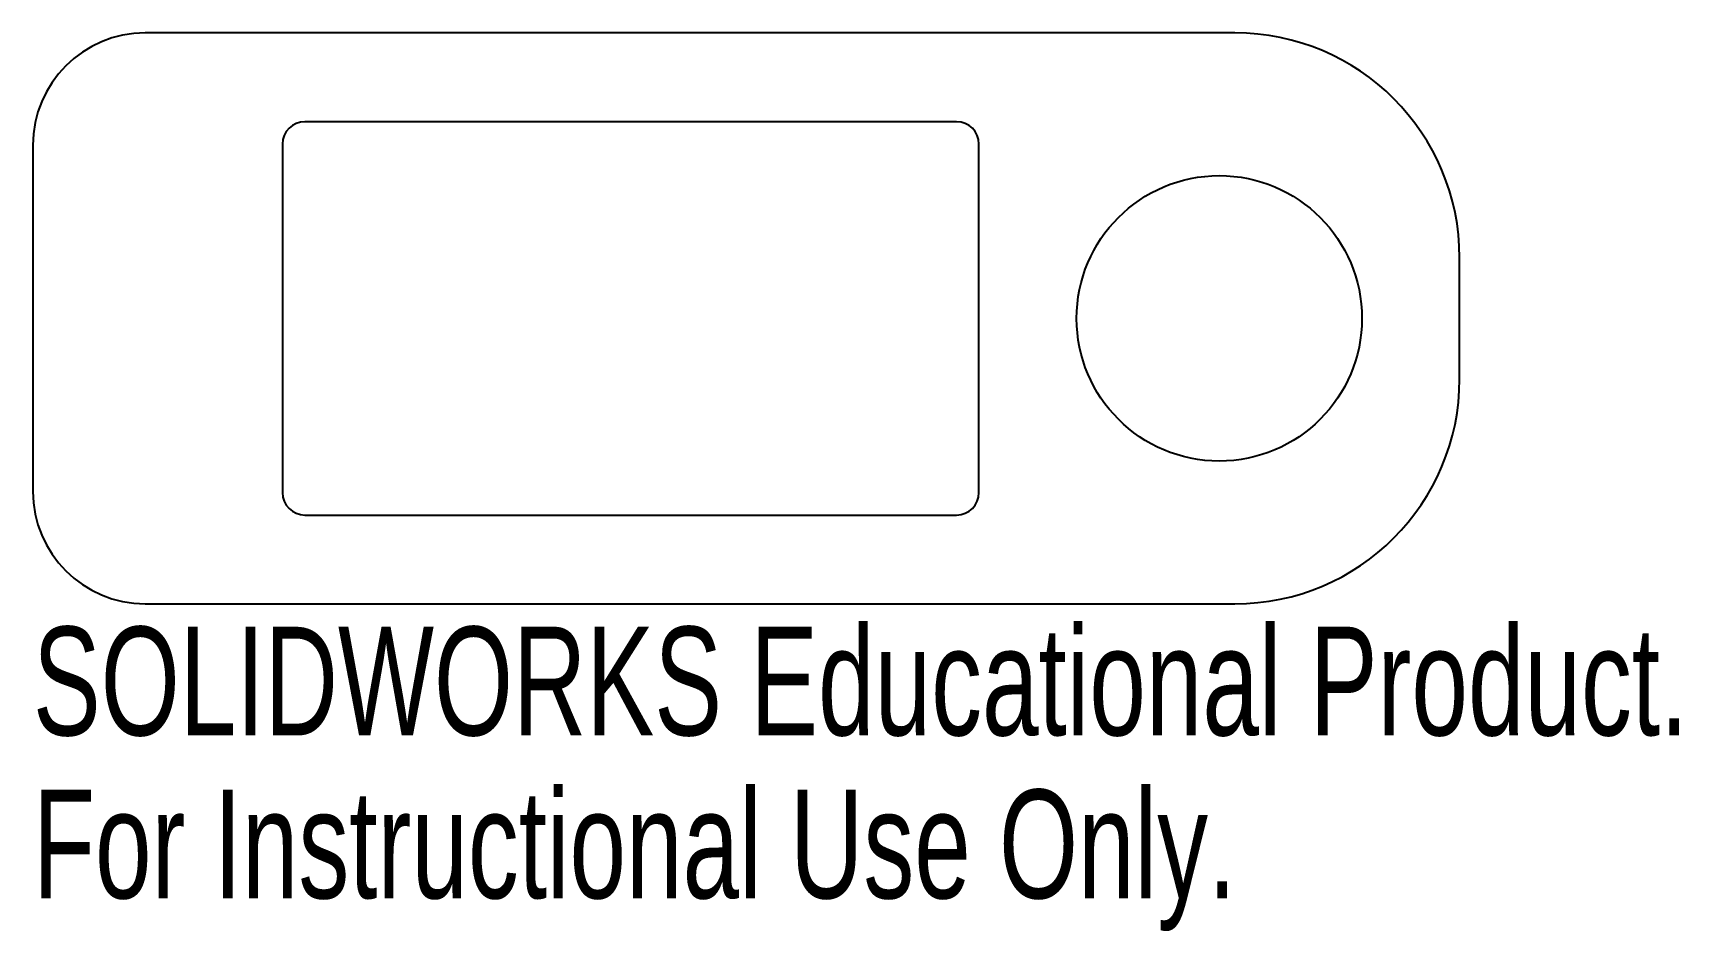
# Model space of a CAD drawing. Header units: millimetres. Extents: x 0 to 73.3, y -14.6 to 25.4.
import ezdxf

# ---------------------------------------------------------------- set-up
doc = ezdxf.new("R2010")
doc.units = ezdxf.units.MM
doc.styles.add('SLDTEXTSTYLE0', font='TXT', dxfattribs={"width": 0.7})

msp = doc.modelspace()

# ---------------------------------------------------------------- linework, layer by layer
at = {"color": 7, "linetype": 'Continuous', "lineweight": 25}
for p, q in [((53.5, 25.4), (5, 25.4)), ((41.106, 21.45), (12.106, 21.45)), ((0, 20.4), (0, 5)), ((11.106, 20.45), (11.106, 4.95)), ((42.106, 4.95), (42.106, 20.45)), ((63.5, 10), (63.5, 15.4)), ((12.106, 3.95), (41.106, 3.95)), ((5, 0), (53.5, 0))]:
    msp.add_line(p, q, dxfattribs=at)
msp.add_circle((52.803, 12.7), 6.35, dxfattribs=at)
for centre, radius, start, end in [((5, 20.4), 5, 90, 180), ((53.5, 15.4), 10, 0, 90), ((12.106, 20.45), 1, 90, 180), ((41.106, 20.45), 1, 0, 90), ((53.5, 10), 10, 270, 0), ((5, 5), 5, 180, 270), ((12.106, 4.95), 1, 180, 270), ((41.106, 4.95), 1, 270, 0)]:
    msp.add_arc(centre, radius, start, end, dxfattribs=at)

# ---------------------------------------------------------------- texts
at = {"color": 7, "linetype": 'Continuous', "char_height": 4.83362, "attachment_point": 1, "style": 'SLDTEXTSTYLE0'}
for s, insert in [('SOLIDWORKS Educational Product.', (0, -1.02)), ('For Instructional Use Only.', (0, -8.27))]:
    msp.add_mtext(s, dxfattribs=dict(at, insert=insert))

doc.saveas('drawing.dxf')
